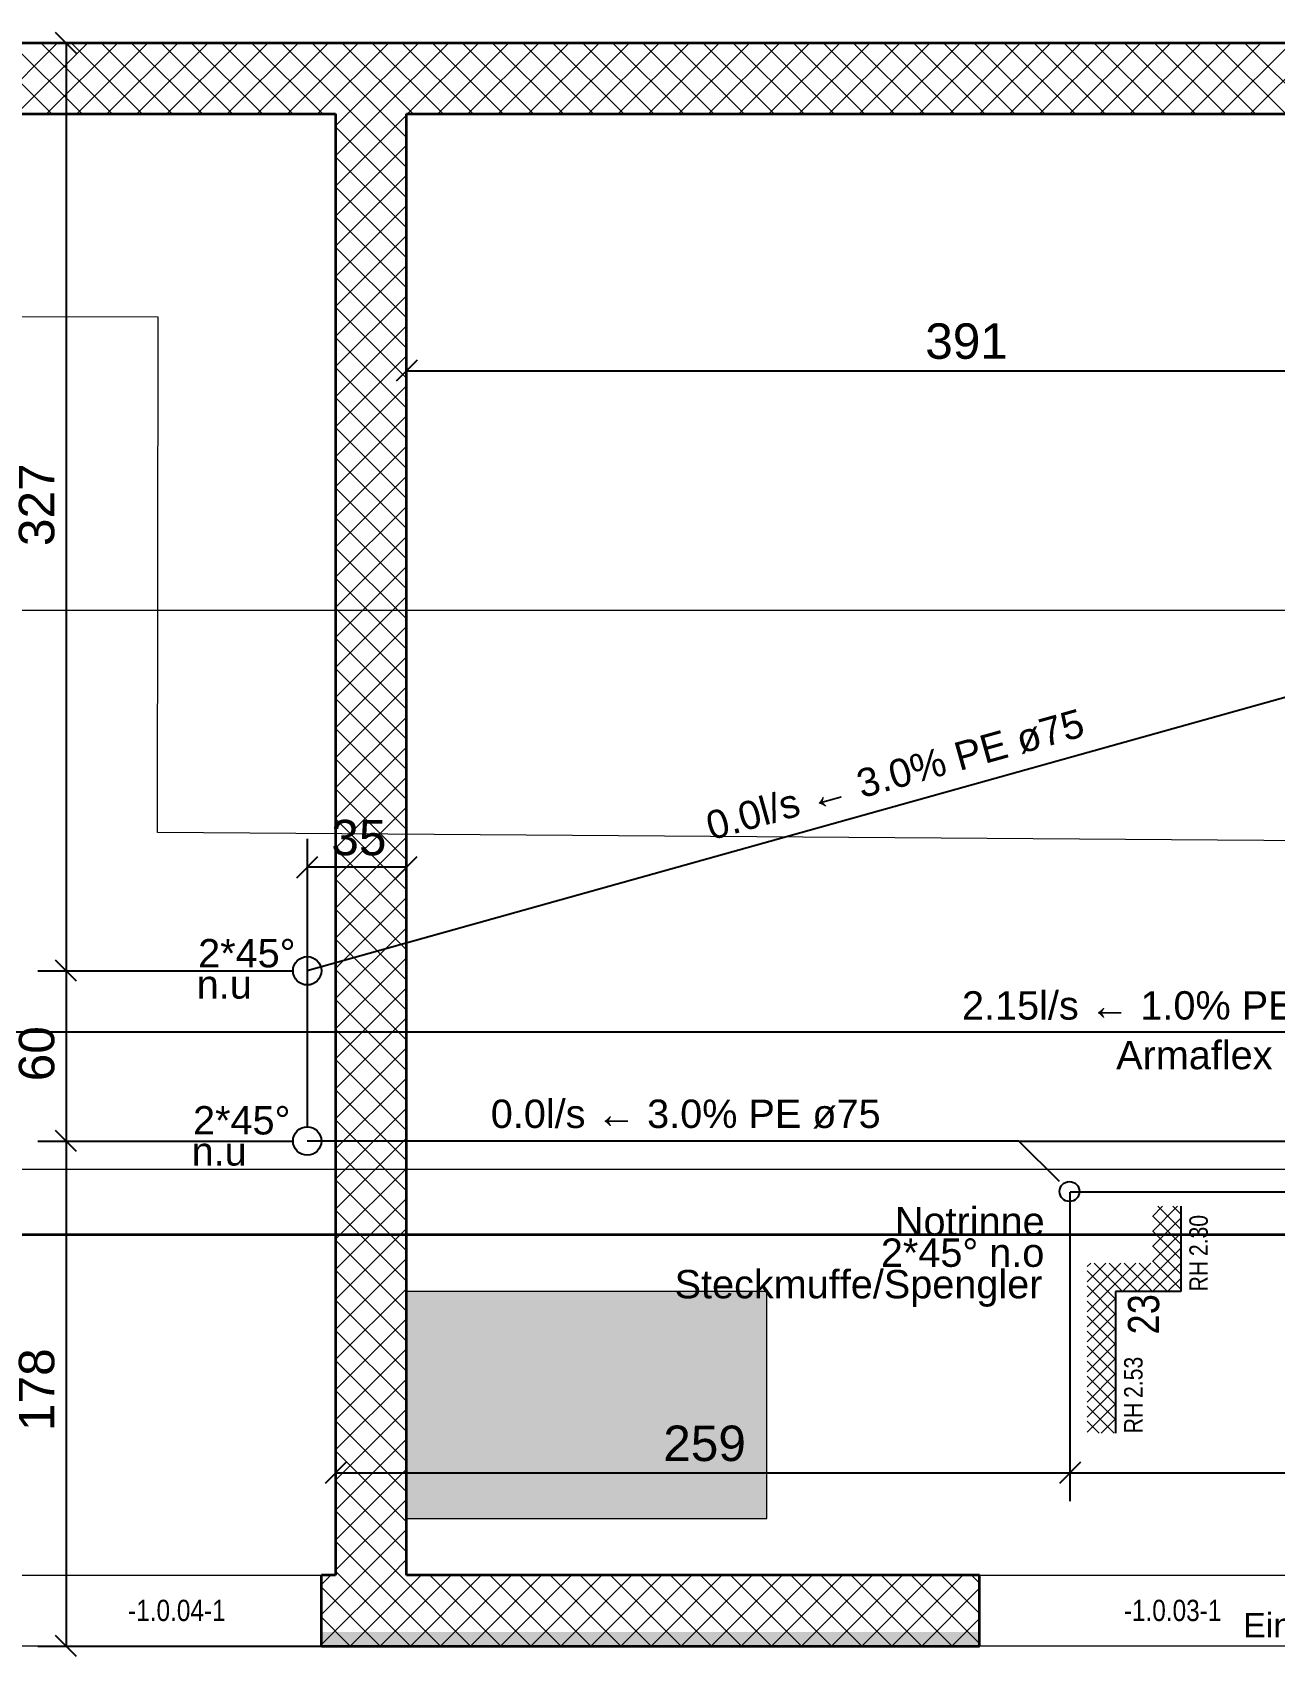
# Model space of a CAD drawing. Extents: x 885 to 2021, y 330 to 1122.
# Drawn here: x 1182.4 to 1270, y 723.9 to 838.3 of the extents above; entities that cross this region are included whole.
import ezdxf
from ezdxf.lldxf.tags import DXFTag

# ---------------------------------------------------------------- set-up
doc = ezdxf.new("R2010")
doc.units = 0
doc.layers.get('0').update_dxf_attribs({"lineweight": 25})
for name, color, linetype, lineweight in [('000 Kataster Abbruch', 7, 'Continuous', 25), ('010 Aussenwände Bauteilschraffuren Neu', 7, 'Continuous', 25), ('010 Aussenwände Neu', 7, 'Continuous', 25), ('015 Innenwände Bauteilschraffuren Neu', 7, 'Continuous', 25), ('015 Innenwände Neu', 7, 'Continuous', 25), ('027 Oberhalb Neu', 7, 'Continuous', 25), ('080 Raum Innen Kontur Neu', 7, 'Continuous', 25), ('160 Beschriftungen Ausführung Neu', 7, 'Continuous', 25), ('260 Kennzeichnung Sichtbeton Neu', 7, 'Continuous', 25)]:
    doc.layers.add(name, color=color, linetype=linetype, lineweight=lineweight)
for name, color, linetype, lineweight, true_color in [('A_Deckendurchbruch', 1, 'Continuous', 18, 0xff0000), ('S_Schmutzwasser_Einlage', 7, 'fein_strichliert', 25, 0xcc6600), ('S_Text_Einlage', 7, 'Continuous', 25, 0x99ff99), ('X_Einfuegepunkt', 1, 'Continuous', 25, 0xff0000)]:
    doc.layers.add(name, color=color, linetype=linetype, lineweight=lineweight, true_color=true_color)
doc.styles.get("Standard").update_dxf_attribs({"font": 'arial.ttf'})
tags = doc.linetypes.add('fein_strichliert', pattern=[4, 1, -2, 1]).pattern_tags.tags
tags[8:9] = [DXFTag(74, 4), DXFTag(75, 0), DXFTag(340, '0'), DXFTag(46, 0.0), DXFTag(50, 0.0), DXFTag(44, 0.0), DXFTag(45, 0.0)]
tags[6:7] = [DXFTag(74, 4), DXFTag(75, 0), DXFTag(340, '0'), DXFTag(46, 0.0), DXFTag(50, 0.0), DXFTag(44, 0.0), DXFTag(45, 0.0)]
tags[4:5] = [DXFTag(74, 4), DXFTag(75, 0), DXFTag(340, '0'), DXFTag(46, 0.0), DXFTag(50, 0.0), DXFTag(44, 0.0), DXFTag(45, 0.0)]
tags = doc.linetypes.add('Strich 2_1mm', pattern=[0.003, 0.002, -0.001]).pattern_tags.tags
tags[6:7] = [DXFTag(74, 4), DXFTag(75, 0), DXFTag(340, '0'), DXFTag(46, 1.0), DXFTag(50, 0.0), DXFTag(44, 0.0), DXFTag(45, 0.0)]
tags[4:5] = [DXFTag(74, 4), DXFTag(75, 0), DXFTag(340, '0'), DXFTag(46, 1.0), DXFTag(50, 0.0), DXFTag(44, 0.0), DXFTag(45, 0.0)]
tags = doc.linetypes.add('Strichpunkt 3_1_1mm Achsen', pattern=[0.005, 0.003, -0.001, 0, -0.001]).pattern_tags.tags
tags[10:11] = [DXFTag(74, 4), DXFTag(75, 0), DXFTag(340, '0'), DXFTag(46, 1.0), DXFTag(50, 0.0), DXFTag(44, 0.0), DXFTag(45, 0.0)]
tags[8:9] = [DXFTag(74, 4), DXFTag(75, 0), DXFTag(340, '0'), DXFTag(46, 1.0), DXFTag(50, 0.0), DXFTag(44, 0.0), DXFTag(45, 0.0)]
tags[6:7] = [DXFTag(74, 4), DXFTag(75, 0), DXFTag(340, '0'), DXFTag(46, 1.0), DXFTag(50, 0.0), DXFTag(44, 0.0), DXFTag(45, 0.0)]
tags[4:5] = [DXFTag(74, 4), DXFTag(75, 0), DXFTag(340, '0'), DXFTag(46, 1.0), DXFTag(50, 0.0), DXFTag(44, 0.0), DXFTag(45, 0.0)]
tags = doc.linetypes.add('Strichpunkt 6_2_2mm Schnitt', pattern=[0.5, 0.3, -0.1, 0, -0.1]).pattern_tags.tags
tags[10:11] = [DXFTag(74, 4), DXFTag(75, 0), DXFTag(340, '0'), DXFTag(46, 1.0), DXFTag(50, 0.0), DXFTag(44, 0.0), DXFTag(45, 0.0)]
tags[8:9] = [DXFTag(74, 4), DXFTag(75, 0), DXFTag(340, '0'), DXFTag(46, 1.0), DXFTag(50, 0.0), DXFTag(44, 0.0), DXFTag(45, 0.0)]
tags[6:7] = [DXFTag(74, 4), DXFTag(75, 0), DXFTag(340, '0'), DXFTag(46, 1.0), DXFTag(50, 0.0), DXFTag(44, 0.0), DXFTag(45, 0.0)]
tags[4:5] = [DXFTag(74, 4), DXFTag(75, 0), DXFTag(340, '0'), DXFTag(46, 1.0), DXFTag(50, 0.0), DXFTag(44, 0.0), DXFTag(45, 0.0)]

msp = doc.modelspace()

# ---------------------------------------------------------------- linework, layer by layer
at = {"color": 0, "linetype": 'ByBlock', "lineweight": -2, "ltscale": 0.35}
for p, q in [((1185.52, 836.86), (1184.04, 838.35)), ((1182.78, 837.6), (1203.26, 837.6)), ((1184.78, 837.6), (1184.78, 724.6)), ((1208.78, 816.5), (1208.78, 797.6)), ((1209.52, 815.25), (1208.04, 813.76)), ((1208.78, 814.5), (1286.96, 814.5)), ((1201.78, 781.5), (1201.78, 761.2)), ((1208.78, 777.5), (1208.78, 781.1)), ((1201.04, 778.76), (1202.52, 780.25)), ((1208.04, 778.76), (1209.52, 780.25)), ((1208.78, 779.5), (1201.78, 779.5)), ((1185.52, 771.46), (1184.04, 772.95)), ((1182.78, 772.2), (1200.78, 772.2)), ((1182.78, 760.2), (1200.78, 760.2)), ((1185.52, 759.46), (1184.04, 760.95)), ((1255.56, 734.8), (1255.56, 756.59)), ((1275.68, 756.59), (1255.56, 756.59)), ((1203.78, 734.8), (1203.78, 742.61)), ((1204.52, 737.55), (1203.04, 736.06)), ((1256.3, 737.55), (1254.82, 736.06)), ((1203.78, 736.8), (1359.85, 736.8)), ((1185.52, 723.86), (1184.04, 725.35)), ((1182.78, 724.6), (1202.78, 724.6))]:
    msp.add_line(p, q, dxfattribs=at)
at = {"color": 0, "linetype": 'ByBlock', "lineweight": -2, "ltscale": 0.25}
for p, q in [((1311.94, 767.88), (1086.48, 767.88)), ((1251.95, 760.2), (1201.78, 760.2)), ((1254.81, 757.35), (1251.95, 760.2)), ((1251.95, 760.2), (1314.43, 760.2))]:
    msp.add_line(p, q, dxfattribs=at)
for centre, radius in [((1201.78, 772.2), 1), ((1201.78, 760.2), 1), ((1255.52, 756.64), 0.7)]:
    msp.add_circle(centre, radius, dxfattribs=at)
at = {"layer": '000 Kataster Abbruch', "color": 0, "linetype": 'Strich 2_1mm', "lineweight": 13, "ltscale": 0.002197}
for p, q in [((1191.28, 818.28), (1119.8, 818.41)), ((1191.22, 781.95), (1191.28, 818.28)), ((1287.43, 781.25), (1191.22, 781.95))]:
    msp.add_line(p, q, dxfattribs=at)
at = {"layer": '010 Aussenwände Bauteilschraffuren Neu', "color": 0, "linetype": 'Continuous', "lineweight": 0, "ltscale": 0.0169}
for p, q in [((1183.78, 832.6), (1178.78, 837.6)), ((1179.16, 832.6), (1184.16, 837.6)), ((1185.91, 832.6), (1180.91, 837.6)), ((1181.29, 832.6), (1186.29, 837.6)), ((1188.03, 832.6), (1183.03, 837.6)), ((1183.41, 832.6), (1188.41, 837.6)), ((1190.15, 832.6), (1185.15, 837.6)), ((1185.53, 832.6), (1190.53, 837.6)), ((1192.27, 832.6), (1187.27, 837.6)), ((1187.65, 832.6), (1192.65, 837.6)), ((1194.39, 832.6), (1189.39, 837.6)), ((1189.77, 832.6), (1194.77, 837.6)), ((1196.51, 832.6), (1191.51, 837.6)), ((1191.89, 832.6), (1196.89, 837.6)), ((1198.63, 832.6), (1193.63, 837.6)), ((1194.01, 832.6), (1199.01, 837.6)), ((1200.76, 832.6), (1195.76, 837.6)), ((1196.13, 832.6), (1201.13, 837.6)), ((1202.88, 832.6), (1197.88, 837.6)), ((1198.26, 832.6), (1203.26, 837.6)), ((1205, 832.6), (1200, 837.6)), ((1200.38, 832.6), (1205.38, 837.6)), ((1207.12, 832.6), (1202.12, 837.6)), ((1202.5, 832.6), (1207.5, 837.6)), ((1209.24, 832.6), (1204.24, 837.6)), ((1204.62, 832.6), (1209.62, 837.6)), ((1211.36, 832.6), (1206.36, 837.6)), ((1206.74, 832.6), (1211.74, 837.6)), ((1213.48, 832.6), (1208.48, 837.6)), ((1208.86, 832.6), (1213.86, 837.6)), ((1215.6, 832.6), (1210.6, 837.6)), ((1210.98, 832.6), (1215.98, 837.6)), ((1217.73, 832.6), (1212.73, 837.6)), ((1213.11, 832.6), (1218.11, 837.6)), ((1219.85, 832.6), (1214.85, 837.6)), ((1215.23, 832.6), (1220.23, 837.6)), ((1221.97, 832.6), (1216.97, 837.6)), ((1217.35, 832.6), (1222.35, 837.6)), ((1224.09, 832.6), (1219.09, 837.6)), ((1219.47, 832.6), (1224.47, 837.6)), ((1226.21, 832.6), (1221.21, 837.6)), ((1221.59, 832.6), (1226.59, 837.6)), ((1228.33, 832.6), (1223.33, 837.6)), ((1223.71, 832.6), (1228.71, 837.6)), ((1230.45, 832.6), (1225.45, 837.6)), ((1225.83, 832.6), (1230.83, 837.6)), ((1232.58, 832.6), (1227.58, 837.6)), ((1227.95, 832.6), (1232.95, 837.6)), ((1234.7, 832.6), (1229.7, 837.6)), ((1230.08, 832.6), (1235.08, 837.6)), ((1236.82, 832.6), (1231.82, 837.6)), ((1232.2, 832.6), (1237.2, 837.6)), ((1238.94, 832.6), (1233.94, 837.6)), ((1234.32, 832.6), (1239.32, 837.6)), ((1241.06, 832.6), (1236.06, 837.6)), ((1236.44, 832.6), (1241.44, 837.6)), ((1243.18, 832.6), (1238.18, 837.6)), ((1238.56, 832.6), (1243.56, 837.6)), ((1245.3, 832.6), (1240.3, 837.6)), ((1240.68, 832.6), (1245.68, 837.6)), ((1247.42, 832.6), (1242.42, 837.6)), ((1242.8, 832.6), (1247.8, 837.6)), ((1249.55, 832.6), (1244.55, 837.6)), ((1244.93, 832.6), (1249.93, 837.6)), ((1251.67, 832.6), (1246.67, 837.6)), ((1247.05, 832.6), (1252.05, 837.6)), ((1253.79, 832.6), (1248.79, 837.6)), ((1249.17, 832.6), (1254.17, 837.6)), ((1255.91, 832.6), (1250.91, 837.6)), ((1251.29, 832.6), (1256.29, 837.6)), ((1258.03, 832.6), (1253.03, 837.6)), ((1253.41, 832.6), (1258.41, 837.6)), ((1260.15, 832.6), (1255.15, 837.6)), ((1255.53, 832.6), (1260.53, 837.6)), ((1262.27, 832.6), (1257.27, 837.6)), ((1257.65, 832.6), (1262.65, 837.6)), ((1264.4, 832.6), (1259.4, 837.6)), ((1259.77, 832.6), (1264.77, 837.6)), ((1266.52, 832.6), (1261.52, 837.6)), ((1261.9, 832.6), (1266.9, 837.6)), ((1268.64, 832.6), (1263.64, 837.6)), ((1264.02, 832.6), (1269.02, 837.6)), ((1270.76, 832.6), (1265.76, 837.6)), ((1266.14, 832.6), (1271.14, 837.6)), ((1272.88, 832.6), (1267.88, 837.6)), ((1268.26, 832.6), (1273.26, 837.6))]:
    msp.add_line(p, q, dxfattribs=at)
at = {"layer": '010 Aussenwände Neu', "color": 0, "lineweight": 35}
for p, q in [((1527.88, 837.6), (1085.58, 837.6)), ((1085.58, 832.6), (1203.78, 832.6)), ((1208.78, 832.6), (1382.38, 832.6))]:
    msp.add_line(p, q, dxfattribs=at)
at = {"layer": '015 Innenwände Bauteilschraffuren Neu', "color": 0, "linetype": 'Continuous', "lineweight": 0, "ltscale": 0.0169}
for p, q in [((1203.78, 831.76), (1204.62, 832.6)), ((1203.78, 829.64), (1206.74, 832.6)), ((1203.78, 827.52), (1208.78, 832.52)), ((1208.78, 828.82), (1205, 832.6)), ((1208.78, 830.94), (1207.12, 832.6)), ((1208.78, 826.7), (1203.78, 831.7)), ((1203.78, 825.4), (1208.78, 830.4)), ((1208.78, 824.58), (1203.78, 829.58)), ((1203.78, 823.28), (1208.78, 828.28)), ((1208.78, 822.46), (1203.78, 827.46)), ((1203.78, 821.15), (1208.78, 826.15)), ((1208.78, 820.34), (1203.78, 825.34)), ((1203.78, 819.03), (1208.78, 824.03)), ((1208.78, 818.22), (1203.78, 823.22)), ((1203.78, 816.91), (1208.78, 821.91)), ((1208.78, 816.09), (1203.78, 821.09)), ((1203.78, 814.79), (1208.78, 819.79)), ((1208.78, 813.97), (1203.78, 818.97)), ((1203.78, 812.67), (1208.78, 817.67)), ((1208.78, 811.85), (1203.78, 816.85)), ((1203.78, 810.55), (1208.78, 815.55)), ((1208.78, 809.73), (1203.78, 814.73)), ((1203.78, 808.43), (1208.78, 813.43)), ((1208.78, 807.61), (1203.78, 812.61)), ((1203.78, 806.31), (1208.78, 811.31)), ((1208.78, 805.49), (1203.78, 810.49)), ((1203.78, 804.18), (1208.78, 809.18)), ((1208.78, 803.37), (1203.78, 808.37)), ((1203.78, 802.06), (1208.78, 807.06)), ((1208.78, 801.25), (1203.78, 806.25)), ((1203.78, 799.94), (1208.78, 804.94)), ((1208.78, 799.12), (1203.78, 804.12)), ((1203.78, 797.82), (1208.78, 802.82)), ((1208.78, 797), (1203.78, 802)), ((1203.78, 795.7), (1208.78, 800.7)), ((1208.78, 794.88), (1203.78, 799.88)), ((1203.78, 793.58), (1208.78, 798.58)), ((1208.78, 792.76), (1203.78, 797.76)), ((1203.78, 791.46), (1208.78, 796.46)), ((1208.78, 790.64), (1203.78, 795.64)), ((1203.78, 789.33), (1208.78, 794.33)), ((1208.78, 788.52), (1203.78, 793.52)), ((1203.78, 787.21), (1208.78, 792.21)), ((1208.78, 786.4), (1203.78, 791.4)), ((1203.78, 785.09), (1208.78, 790.09)), ((1208.78, 784.27), (1203.78, 789.27)), ((1203.78, 782.97), (1208.78, 787.97)), ((1208.78, 782.15), (1203.78, 787.15)), ((1203.78, 780.85), (1208.78, 785.85)), ((1208.78, 780.03), (1203.78, 785.03)), ((1203.78, 778.73), (1208.78, 783.73)), ((1208.78, 777.91), (1203.78, 782.91)), ((1203.78, 776.61), (1208.78, 781.61)), ((1208.78, 775.79), (1203.78, 780.79)), ((1203.78, 774.49), (1208.78, 779.49)), ((1208.78, 773.67), (1203.78, 778.67)), ((1203.78, 772.36), (1208.78, 777.36)), ((1208.78, 771.55), (1203.78, 776.55)), ((1203.78, 770.24), (1208.78, 775.24)), ((1208.78, 769.43), (1203.78, 774.43)), ((1203.78, 768.12), (1208.78, 773.12)), ((1208.78, 767.3), (1203.78, 772.3)), ((1203.78, 766), (1208.78, 771)), ((1208.78, 765.18), (1203.78, 770.18)), ((1203.78, 763.88), (1208.78, 768.88)), ((1208.78, 763.06), (1203.78, 768.06)), ((1203.78, 761.76), (1208.78, 766.76)), ((1208.78, 760.94), (1203.78, 765.94)), ((1203.78, 759.64), (1208.78, 764.64)), ((1208.78, 758.82), (1203.78, 763.82)), ((1203.78, 757.52), (1208.78, 762.52)), ((1208.78, 756.7), (1203.78, 761.7)), ((1203.78, 755.39), (1208.78, 760.39)), ((1208.78, 754.58), (1203.78, 759.58)), ((1203.78, 753.27), (1208.78, 758.27)), ((1208.78, 752.46), (1203.78, 757.46)), ((1203.78, 751.15), (1208.78, 756.15)), ((1208.78, 750.33), (1203.78, 755.33)), ((1203.78, 749.03), (1208.78, 754.03)), ((1208.78, 748.21), (1203.78, 753.21)), ((1203.78, 746.91), (1208.78, 751.91)), ((1208.78, 746.09), (1203.78, 751.09)), ((1203.78, 744.79), (1208.78, 749.79)), ((1208.78, 743.97), (1203.78, 748.97)), ((1203.78, 742.67), (1208.78, 747.67)), ((1208.78, 741.85), (1203.78, 746.85)), ((1203.78, 740.54), (1208.78, 745.54)), ((1208.78, 739.73), (1203.78, 744.73)), ((1203.78, 738.42), (1208.78, 743.42)), ((1208.78, 737.61), (1203.78, 742.61)), ((1203.78, 736.3), (1208.78, 741.3)), ((1208.78, 735.48), (1203.78, 740.48)), ((1203.78, 734.18), (1208.78, 739.18)), ((1208.78, 733.36), (1203.78, 738.36)), ((1203.78, 732.06), (1208.78, 737.06)), ((1208.78, 731.24), (1203.78, 736.24)), ((1203.78, 729.94), (1208.78, 734.94)), ((1208.3, 729.6), (1203.78, 734.12)), ((1205.56, 729.6), (1208.78, 732.82)), ((1206.17, 729.6), (1203.78, 732)), ((1207.69, 729.6), (1208.78, 730.7)), ((1202.78, 728.94), (1203.44, 729.6)), ((1202.78, 726.82), (1205.56, 729.6)), ((1202.78, 724.7), (1207.69, 729.6)), ((1204.05, 729.6), (1203.78, 729.88)), ((1209.05, 724.6), (1204.05, 729.6)), ((1204.81, 724.6), (1209.81, 729.6)), ((1211.17, 724.6), (1206.17, 729.6)), ((1206.93, 724.6), (1211.93, 729.6)), ((1213.3, 724.6), (1208.3, 729.6)), ((1209.05, 724.6), (1214.05, 729.6)), ((1215.42, 724.6), (1210.42, 729.6)), ((1211.17, 724.6), (1216.17, 729.6)), ((1217.54, 724.6), (1212.54, 729.6)), ((1213.29, 724.6), (1218.29, 729.6)), ((1219.66, 724.6), (1214.66, 729.6)), ((1215.41, 724.6), (1220.41, 729.6)), ((1221.78, 724.6), (1216.78, 729.6)), ((1217.54, 724.6), (1222.54, 729.6)), ((1223.9, 724.6), (1218.9, 729.6)), ((1219.66, 724.6), (1224.66, 729.6)), ((1226.02, 724.6), (1221.02, 729.6)), ((1221.78, 724.6), (1226.78, 729.6)), ((1228.15, 724.6), (1223.15, 729.6)), ((1223.9, 724.6), (1228.9, 729.6)), ((1230.27, 724.6), (1225.27, 729.6)), ((1226.02, 724.6), (1231.02, 729.6)), ((1232.39, 724.6), (1227.39, 729.6)), ((1228.14, 724.6), (1233.14, 729.6)), ((1234.51, 724.6), (1229.51, 729.6)), ((1230.26, 724.6), (1235.26, 729.6)), ((1236.63, 724.6), (1231.63, 729.6)), ((1232.38, 724.6), (1237.38, 729.6)), ((1238.75, 724.6), (1233.75, 729.6)), ((1234.51, 724.6), (1239.51, 729.6)), ((1240.87, 724.6), (1235.87, 729.6)), ((1236.63, 724.6), (1241.63, 729.6)), ((1242.99, 724.6), (1237.99, 729.6)), ((1238.75, 724.6), (1243.75, 729.6)), ((1245.12, 724.6), (1240.12, 729.6)), ((1240.87, 724.6), (1245.87, 729.6)), ((1247.24, 724.6), (1242.24, 729.6)), ((1242.99, 724.6), (1247.99, 729.6)), ((1249.18, 724.78), (1244.36, 729.6)), ((1249.18, 726.9), (1246.48, 729.6)), ((1249.18, 729.03), (1248.6, 729.6)), ((1206.93, 724.6), (1202.78, 728.76)), ((1245.11, 724.6), (1249.18, 728.67)), ((1204.81, 724.6), (1202.78, 726.64)), ((1247.23, 724.6), (1249.18, 726.55))]:
    msp.add_line(p, q, dxfattribs=at)
at = {"layer": '015 Innenwände Neu', "color": 0, "lineweight": 35}
for p, q in [((1203.78, 832.6), (1203.78, 729.6)), ((1208.78, 729.6), (1208.78, 832.6)), ((1203.78, 729.6), (1202.78, 729.6)), ((1202.78, 724.6), (1202.78, 729.6)), ((1249.18, 729.6), (1208.78, 729.6)), ((1249.18, 724.6), (1249.18, 729.6)), ((1202.78, 724.6), (1249.18, 724.6))]:
    msp.add_line(p, q, dxfattribs=at)
at = {"layer": '027 Oberhalb Neu', "color": 0, "linetype": 'Strichpunkt 6_2_2mm Schnitt', "lineweight": 13, "ltscale": 0.0169}
msp.add_line((1597.08, 797.6), (1160.58, 797.6), dxfattribs=at)
at = {"layer": '027 Oberhalb Neu', "color": 0, "linetype": 'Strichpunkt 3_1_1mm Achsen', "lineweight": 13, "ltscale": 0.0169}
msp.add_line((1597.28, 758.2), (1100.38, 758.2), dxfattribs=at)
at = {"layer": '027 Oberhalb Neu', "color": 0, "linetype": 'Strichpunkt 3_1_1mm Achsen', "lineweight": 35, "ltscale": 0.1225}
msp.add_line((1105.18, 753.6), (1596.54, 753.6), dxfattribs=at)
at = {"layer": '080 Raum Innen Kontur Neu', "color": 0, "linetype": 'Continuous', "lineweight": 13, "ltscale": 0.0169}
for p, q in [((1203.78, 832.6), (1085.58, 832.6)), ((1203.78, 729.6), (1203.78, 832.6)), ((1208.78, 832.6), (1208.78, 729.6)), ((1382.38, 832.6), (1208.78, 832.6)), ((1137.58, 729.6), (1203.78, 729.6)), ((1208.78, 729.6), (1318.18, 729.6)), ((1279.18, 724.6), (1179.58, 724.6))]:
    msp.add_line(p, q, dxfattribs=at)
at = {"layer": '160 Beschriftungen Ausführung Neu', "color": 0, "linetype": 'Continuous', "lineweight": 13, "ltscale": 0.0169}
for p, q in [((1261.36, 754.88), (1262.08, 755.6)), ((1261.36, 753.82), (1263.14, 755.6)), ((1263.36, 753.99), (1261.75, 755.6)), ((1263.36, 755.05), (1262.81, 755.6)), ((1263.36, 752.93), (1261.36, 754.93)), ((1261.36, 752.76), (1263.36, 754.76)), ((1263.36, 751.87), (1261.36, 753.87)), ((1261.36, 751.7), (1263.36, 753.7)), ((1260.32, 749.6), (1263.36, 752.64)), ((1263.36, 750.81), (1261.36, 752.81)), ((1256.76, 751.35), (1257.02, 751.6)), ((1256.76, 750.28), (1258.08, 751.6)), ((1256.76, 749.22), (1259.14, 751.6)), ((1256.76, 748.16), (1260.2, 751.6)), ((1258.76, 749.04), (1256.76, 751.04)), ((1259.26, 749.6), (1257.26, 751.6)), ((1260.32, 749.6), (1258.32, 751.6)), ((1259.26, 749.6), (1261.26, 751.6)), ((1261.38, 749.6), (1259.38, 751.6)), ((1262.44, 749.6), (1260.44, 751.6)), ((1263.36, 749.75), (1261.36, 751.75)), ((1261.38, 749.6), (1263.36, 751.58)), ((1258.76, 747.98), (1256.76, 749.98)), ((1262.44, 749.6), (1263.36, 750.52)), ((1256.76, 747.1), (1258.76, 749.1)), ((1258.76, 746.92), (1256.76, 748.92)), ((1256.76, 746.04), (1258.76, 748.04)), ((1258.76, 745.86), (1256.76, 747.86)), ((1256.76, 744.98), (1258.76, 746.98)), ((1258.76, 744.8), (1256.76, 746.8)), ((1256.76, 743.92), (1258.76, 745.92)), ((1258.76, 743.74), (1256.76, 745.74)), ((1256.76, 742.86), (1258.76, 744.86)), ((1258.76, 742.68), (1256.76, 744.68)), ((1256.76, 741.8), (1258.76, 743.8)), ((1258.76, 741.62), (1256.76, 743.62)), ((1256.76, 740.74), (1258.76, 742.74)), ((1258.76, 740.56), (1256.76, 742.56)), ((1256.76, 739.68), (1258.76, 741.68)), ((1258.66, 739.6), (1256.76, 741.5)), ((1257.6, 739.6), (1256.76, 740.44)), ((1257.75, 739.6), (1258.76, 740.62))]:
    msp.add_line(p, q, dxfattribs=at)
at = {"layer": '160 Beschriftungen Ausführung Neu', "color": 0, "linetype": 'Continuous', "lineweight": -2, "ltscale": 0.0625}
for p, q in [((1263.36, 755.6), (1263.36, 749.6)), ((1263.36, 749.6), (1258.76, 749.6)), ((1258.76, 749.6), (1258.76, 739.6))]:
    msp.add_line(p, q, dxfattribs=at)
at = {"layer": '260 Kennzeichnung Sichtbeton Neu', "color": 0, "linetype": 'Continuous', "lineweight": 0, "ltscale": 0.0169}
for points in [[(1202.78, 724.6), (1249.18, 724.6), (1202.78, 725.6)], [(1249.18, 724.6), (1249.18, 725.6), (1202.78, 725.6)]]:
    msp.add_solid(points, dxfattribs=at)
at = {"layer": 'A_Deckendurchbruch', "color": 0, "linetype": 'Continuous', "ltscale": 0.18}
for p, q in [((1208.78, 749.6), (1208.78, 733.6)), ((1234.18, 749.6), (1208.78, 749.6)), ((1234.18, 733.6), (1234.18, 749.6)), ((1208.78, 733.6), (1234.18, 733.6))]:
    msp.add_line(p, q, dxfattribs=at)
msp.add_solid([(1208.78, 749.6), (1208.78, 733.6), (1234.18, 749.6), (1234.18, 733.6)], dxfattribs=at)
at = {"layer": 'S_Schmutzwasser_Einlage', "ltscale": 0.25}
msp.add_line((1286.01, 795.74), (1201.78, 772.2), dxfattribs=at)

# ---------------------------------------------------------------- texts
at = {"color": 0, "linetype": 'ByBlock', "lineweight": -2, "ltscale": 0.35, "char_height": 2.5, "attachment_point": 1}
for s, insert in [('{\\fArial;391}', (1245.35, 817.84)), ('{\\fArial;35}', (1203.48, 782.84)), ('{\\fArial;259}', (1226.88, 740.14))]:
    msp.add_mtext(s, dxfattribs=dict(at, insert=insert))
at = {"color": 0, "linetype": 'ByBlock', "lineweight": -2, "ltscale": 0.35, "char_height": 2.5, "attachment_point": 1, "rotation": 90}
for s, insert in [('{\\fArial;327}', (1181.45, 802.14)), ('{\\fArial;60}', (1181.45, 764.41)), ('{\\fArial;178}', (1181.45, 739.76))]:
    msp.add_mtext(s, dxfattribs=dict(at, insert=insert))
at = {"layer": '160 Beschriftungen Ausführung Neu', "color": 0, "linetype": 'Continuous', "lineweight": 13, "ltscale": 0.0169, "attachment_point": 1, "rotation": 90}
for s, insert, char_height in [('{\\fArial Narrow;2.30}', (1263.97, 752.09), 1.3), ('{\\fArial Narrow;RH}', (1263.97, 749.6), 1.3), ('{\\fArial Narrow;3}', (1259.64, 748), 2.2), ('{\\fArial Narrow;2}', (1259.64, 746.57), 2.2), ('{\\fArial Narrow;2.53}', (1259.37, 742.09), 1.3), ('{\\fArial Narrow;RH}', (1259.37, 739.6), 1.3)]:
    msp.add_mtext(s, dxfattribs=dict(at, insert=insert, char_height=char_height))
at = {"layer": '160 Beschriftungen Ausführung Neu', "color": 0, "linetype": 'Continuous', "lineweight": 13, "ltscale": 0.0169, "char_height": 1.5, "attachment_point": 1}
for s, insert in [('{\\fArial Narrow;-1.0.04-1}', (1189.15, 727.86)), ('{\\fArial Narrow;-1.0.03-1}', (1259.35, 727.86))]:
    msp.add_mtext(s, dxfattribs=dict(at, insert=insert))
at = {"layer": 'S_Text_Einlage'}
msp.add_text('0.0l/s ← 3.0%%% PE ø75', height=2, rotation=15.6123, dxfattribs=at).set_placement((1230.25, 781.39))
for s, p in [('2*45°', (1194.09, 772.44)), ('n.u', (1193.99, 770.24)), ('2.15l/s ← 1.0%%% PE-S ø90', (1247.94, 768.76)), ('Armaflex', (1258.81, 765.26)), ('2*45°', (1193.73, 760.66)), ('0.0l/s ← 3.0%%% PE ø75', (1214.72, 761.12)), ('n.u', (1193.63, 758.47)), ('Notrinne', (1243.21, 753.54)), ('2*45° n.o', (1242.22, 751.33)), ('Steckmuffe/Spengler', (1227.68, 749.11))]:
    msp.add_text(s, height=2, dxfattribs=at).set_placement(p)
at = {"layer": 'X_Einfuegepunkt', "color": 0, "linetype": 'Continuous', "lineweight": -2, "ltscale": 0.25, "insert": (1267.76, 726.92), "char_height": 1.7181, "attachment_point": 1}
msp.add_mtext('{\\fArial;Einfügepunkt}', dxfattribs=at)

doc.saveas('drawing.dxf')
